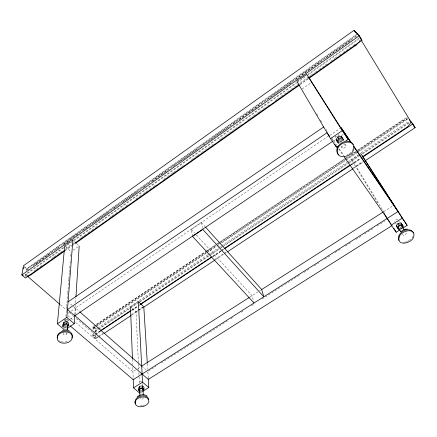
<?xml version="1.0" encoding="UTF-8"?>
<svg xmlns="http://www.w3.org/2000/svg" width="437" height="437" viewBox="0 0 437 437"><rect width="100%" height="100%" fill="white"/><g stroke="black" fill="none" stroke-linecap="round" stroke-linejoin="round"><path stroke-width="0.33" stroke-dasharray="2.19 1.64" d="M98.134 337.32L95.856 338.822L95.932 335.627M96.014 332.431L96.091 329.241L93.043 326.576L205.499 251.565M97.893 336.78L95.616 338.287L95.698 335.092M95.758 332.535L95.84 329.34L93.398 327.209L96.233 325.319M95.616 338.287L93.136 336.146L93.212 333.502M95.632 326.958L93.36 328.471L93.398 327.209M95.856 338.822L92.753 336.146L92.862 332.519M93.36 328.471L92.994 328.149L93.043 326.576M74.793 314.94L75.399 305.474M75.568 302.77L75.874 298.039M75.175 314.553L75.579 308.14L79.168 311.281M143.402 397.681C143.363 399.194 140.605 399.86 140.069 398.358M63.605 333.158C61.988 336.119 68.27 335.534 66.992 332.491M67.839 321.261L67.986 319.278M64.911 328.728L65.184 325.352M65.506 321.293L65.665 319.267M65.883 316.568L66.637 307.107M66.692 306.43L67.713 293.598M67.768 292.921L68.844 279.407M68.899 278.735L69.385 272.65M69.439 271.978L69.92 265.898M70.139 263.194L70.461 259.141M70.674 256.437L70.996 252.384M65.796 322.124L66.053 318.89M64.283 321.277L64.501 318.633M25.717 276.299L26.007 274.556L63.857 247.763M356.827 34.643L26.941 268.842L26.695 270.356L26.275 269.984L26.471 268.777L356.674 34.299M25.264 276.091L25.581 274.185L64.004 246.981M402.728 233.773C402.056 237.16 408.404 233.981 405.52 232.347M352.091 150.803L352.817 149.372M413.041 236.193L412.075 237.815L409.414 240.279M339.511 141.348L340.805 141.091L341.516 139.993M400.27 228.89L401.456 228.655L402.499 227.235M338.227 136.136L338.877 134.831L338.67 134.033L339.713 135.732M341.816 141.009L340.013 142.134M67.691 319.289L66.053 319.96L64.867 319.578M349.294 153.66L350.654 152.551M340.587 139.982L339.145 140.698M26.275 269.984L357.346 35.042M33.212 265.609L34.884 264.423M35.441 264.03L54.925 250.204M55.483 249.811L58.82 247.44M63.278 244.283L84.986 228.879M85.543 228.485L88.886 226.115M89.443 225.721L91.109 224.536M91.666 224.137L115.051 207.553M115.608 207.154L117.28 205.974M117.832 205.576L121.175 203.205M121.732 202.812L147.34 184.643M147.897 184.25L151.235 181.879M151.792 181.486L171.277 167.661M171.834 167.267L177.4 163.318M177.957 162.925L207.466 141.992M208.023 141.593L350.54 40.488A8.625 3.491 -34.2 0 1 352.43 39.292M27.252 269.957L28.918 268.777M36.151 263.648L46.721 256.148M47.278 255.754L48.944 254.569M57.291 248.653L58.957 247.468M63.409 244.31L78.982 233.26M83.434 230.102L85.1 228.922M85.657 228.524L88.995 226.158M93.447 223.001L109.021 211.956M113.473 208.799L115.139 207.613M122.928 202.091L136.836 192.225M143.511 187.489L145.177 186.304M152.409 181.175L167.426 170.523M173.549 166.18L175.215 164.995M179.667 161.837L197.464 149.214M203.582 144.871L205.253 143.691M209.705 140.534L229.174 126.719M233.62 123.562L235.292 122.382M239.186 119.618L259.212 105.415M268.668 98.707L289.25 84.106M289.802 83.713L291.474 82.527M295.925 79.37L321.512 61.218M325.958 58.061L351.55 39.909M354.888 37.544L357.668 35.572M66.227 245.403L67.342 244.616M70.685 242.251L72.913 240.672M73.465 240.279L296.204 82.56M307.894 74.279L359.678 37.615M401.308 227.715L399.964 228.349M64.414 247.369L71.652 242.245M73.88 240.667L296.548 83.063M297.105 82.669L306.566 75.972M307.124 75.579L359.449 38.538M26.171 276.577L29.508 274.212M33.966 271.066L35.637 269.88M36.195 269.487L39.538 267.127M40.095 266.734L42.323 265.155M51.79 258.464L53.461 257.284M54.019 256.89L57.356 254.525M57.913 254.132L59.585 252.952M60.142 252.559L62.371 250.985M65.714 248.62L72.395 243.895M72.952 243.502L74.066 242.715M79.638 238.777L81.309 237.597M81.866 237.204L83.533 236.024M84.09 235.63L87.433 233.265M87.99 232.872L91.333 230.512M91.89 230.119L95.233 227.753M95.79 227.36L97.456 226.18M109.709 217.517L111.38 216.337M111.938 215.944L115.281 213.584M115.838 213.19L119.181 210.825M119.738 210.432L121.41 209.252M121.967 208.859L125.304 206.493M125.861 206.1L128.09 204.527M135.891 199.015L139.228 196.65M139.785 196.257L143.128 193.897M143.686 193.504L145.357 192.324M145.914 191.925L149.257 189.565M149.809 189.172L153.152 186.807M153.709 186.413L155.938 184.84M163.733 179.328L167.076 176.969M167.633 176.575L170.976 174.21M171.533 173.817L173.205 172.637M173.762 172.244L177.1 169.878M177.657 169.485L181 167.125M181.557 166.732L183.229 165.547M191.581 159.642L194.924 157.282M195.481 156.888L197.153 155.709M197.71 155.31L201.053 152.95M201.61 152.557L204.948 150.191M205.505 149.798L211.076 145.865M211.634 145.472L213.862 143.893M219.429 139.96L221.1 138.775M221.657 138.382L225 136.022M225.558 135.628L228.901 133.263M229.458 132.87L235.024 128.931M235.581 128.538L238.924 126.178M239.481 125.785L241.71 124.212M247.276 120.273L248.948 119.093M249.505 118.695L252.848 116.335M253.405 115.942L256.743 113.582M257.3 113.183L258.972 112.003M259.529 111.61L262.872 109.25M263.429 108.857L266.772 106.491M267.329 106.098L270.11 104.132M275.124 100.586L276.796 99.407M277.353 99.013L280.696 96.648M281.253 96.255L286.819 92.316M287.377 91.923L290.72 89.563M291.277 89.17L296.843 85.231M297.4 84.838L308.544 76.967M309.101 76.568L310.767 75.388M311.324 74.995L314.667 72.635M315.224 72.242L318.568 69.876M319.125 69.483L324.691 65.545M325.248 65.151L327.477 63.578M330.82 61.218L334.72 58.46M335.277 58.066L338.615 55.701M339.172 55.308L342.515 52.948M343.072 52.555L348.644 48.616M349.201 48.223L352.539 45.863M353.096 45.47L355.882 43.498M359.225 41.138L360.896 39.953M64.993 250.095L72.788 244.583M73.345 244.19L75.017 243.01M300.11 83.986L307.91 78.474M64.796 250.925L71.488 246.195M72.045 245.802L74.831 243.83M300.088 84.647L308.451 78.736M73.225 250.177L78.108 246.741M302.186 88.973L310.871 82.855M328.367 136.104L75.23 308.123L69.095 302.748M68.025 313.269L69.106 312.537M71.264 311.068L75.579 308.14M192.515 236.412L191.308 229.501L201.457 222.608L205.106 226.666M329.853 135.372L340.013 128.467M67.981 320.643L69.625 319.534M70.171 319.163L74 316.574M333.289 141.189L335.474 139.709M341.488 135.645L343.673 134.164M206.067 251.188L215.151 245.124M215.72 244.747L217.992 243.234M218.56 242.852L344.077 159.128M344.646 158.751L347.486 156.856M352.599 153.447L356.008 151.175M356.576 150.798L407.126 117.078M206.854 250.969L97.981 323.571A6.954 3.277 -48.1 0 0 96.626 324.62M207.417 250.587L216.49 244.54M217.058 244.163L345.771 158.32M346.339 157.943L350.31 155.299M350.878 154.917L357.111 150.76M357.679 150.383L400.773 121.644A7.986 4.064 -31.7 0 1 406.213 119.443A8.112 4.124 -31.7 0 1 407.808 119.394M96.801 324.942L206.827 251.597M207.389 251.215L217.031 244.791M217.599 244.409L219.866 242.901M220.434 242.519L355.98 152.158M358.247 150.65L407.584 117.755M92.994 328.149L95.266 326.636M95.834 326.259L206.532 252.488M207.1 252.111L216.184 246.058M219.587 243.791L345.044 160.188M345.612 159.805L407.492 118.574M96.2 326.581L206.297 253.236M206.865 252.859L216.512 246.43M217.08 246.053L219.352 244.54M221.625 243.032L345.907 160.237M346.475 159.86L356.69 153.054M357.258 152.677L407.77 119.028M95.84 329.34L97.544 328.209M97.795 328.105L208.323 254.525M208.482 254.487L218.129 248.069M218.549 247.724L221.39 245.834M221.537 245.807L346.983 162.373M347.502 161.952L358.335 154.824M361.137 152.884L409.42 120.847M131.04 306.408L138.31 301.574M377.77 202.959L351.517 159.805L358.624 155.08M94.567 331.388L130.384 307.582M138.911 301.912L130.953 307.206L135.994 311.914L138.431 363.382M139.479 301.535L209.978 254.684M210.547 254.307L220.21 247.883M220.778 247.506L223.056 245.993M223.624 245.616L348.693 162.488M349.267 162.111L358.93 155.687M362.339 153.42L410.665 121.3M94.938 331.71L98.347 329.443M98.915 329.066L129.609 308.675M130.177 308.298L137.562 303.387M139.84 301.88L209.176 255.809M209.744 255.432L219.407 249.014M219.975 248.637L222.247 247.124M222.815 246.747L347.857 163.673M348.426 163.296L359.225 156.118M362.634 153.857L409.808 122.513M100.068 330.973L97.79 332.481A6.959 3.277 -48.1 0 1 96.424 333.24M131.903 309.838L137.589 306.064M212.628 256.246L221.728 250.21M222.296 249.827L223.433 249.074M350.78 164.536L359.875 158.5M92.753 336.146L95.026 334.638M95.594 334.261L100.712 330.869M131.411 310.51L137.666 306.364M212.71 256.595L220.669 251.319M221.237 250.942L224.083 249.057M350.862 164.978L360.525 158.571M93.136 336.146L94.845 335.015M95.413 334.638L100.532 331.241M131.827 310.488L137.518 306.719M138.087 306.337L139.796 305.206M212.628 256.918L221.16 251.253M221.728 250.876L224.006 249.369M351.463 164.858L360.569 158.822M98.462 336.403L103.012 333.393M131.455 314.574L137.715 310.434M138.283 310.062L142.833 307.047M214.518 259.633L223.618 253.607M224.186 253.231L226.464 251.728M352.757 168.179L362.431 161.783M135.994 311.914L138.223 310.439M138.78 310.073L143.238 307.124M384.249 212.606L356.062 166.366L362.59 162.051M98.702 336.943L103.252 333.934M131.712 315.115L137.972 310.975M138.54 310.598L143.096 307.588M215.375 259.791L223.913 254.148M224.481 253.771L226.759 252.264M353.68 168.343L362.786 162.318M135.661 369.959L132.919 371.707L74.143 321.037M137.857 368.56L141.151 366.457M249.822 297.116L260.578 290.255M383.812 211.623L392.776 205.903M148.389 371.106L155.883 366.353M161.067 363.06L227.349 321.015M230.807 318.824L233.112 317.36M241.186 312.242L244.065 310.412M251.559 305.66L254.438 303.83M261.932 299.077L300.547 274.583M304.005 272.388L308.615 269.465M314.383 265.805L318.994 262.883M324.757 259.228L330.519 255.569M335.13 252.646L341.472 248.626M345.503 246.064L351.845 242.043M355.876 239.481L362.218 235.461M364.524 233.997L373.171 228.513M377.202 225.956L384.697 221.204M139.84 393.18L142.085 391.771M400.827 229.37L401.98 228.649M346.77 155.14L348.322 154.31M407.552 241.328L408.988 240.601M66.719 326.679L64.922 326.974M142.162 390.509L140.916 390.836M67.211 341.592L63.939 342.182L60.847 341.647M405.574 242.022L407.071 241.574M143.068 405.312L144.254 404.962M140.676 391.432L141.757 391.213M66.479 325.565L64.72 325.915L64.567 327.837L66.921 327.362M339.085 143.041L340.385 142.784M142.473 405.487L138.922 405.574M403.132 242.36L405.077 242.174M336.823 136.901L335.479 136.677M141.648 381.266C140.654 381.059 138.999 381.807 139.419 383.009M397.839 219.756C396.545 219.074 394.578 220.248 394.698 221.745M58.837 340.587L60.268 341.466M66.173 332.644L66.888 333.813M67.954 315.7L73.629 320.589M25.581 274.185L26.007 274.556M60.35 304.736L66.522 310.084M69.095 312.313L72.695 315.432M76.295 318.551L92.24 332.371M24.434 266.652L26.941 268.842M24.128 266.728L26.471 268.777M141.697 366.108L146.794 370.576M65.687 246.714L71.051 251.707M76.765 243.682L78.223 245.059M341.029 146.073C341.865 151.033 348.682 146.466 344.602 143.669M345.651 145.368C344.258 143.778 341.073 145.882 342.062 147.782M191.308 229.501L194.531 233.014M196.371 235.019L252.073 295.685L253.695 301.776M331.415 137.606L336.872 145.434M339.21 148.793L343.886 155.501M338.757 149.028L343.444 155.747M351.517 159.805L356.062 166.366M398.784 221.111L399.484 222.22M400.445 227.043L401.456 228.655M395.523 223.165L396.212 224.279M340.805 141.091L341.39 142.052M335.19 136.388L335.878 137.524M332.257 139.441L332.945 140.61M316.721 113.658L318.109 116.007M320.534 120.12L321.916 122.475M326.073 129.527L327.455 131.876M201.457 222.608L202.566 228.201M147.335 363.786L147.673 369.216M147.843 371.936L148.225 378.087M142.653 383.429L142.724 384.789M138.463 364.059L138.72 369.478M138.879 372.865L139.037 376.252M139.07 376.929L139.425 384.374M132.455 359.236L132.657 364.682M132.761 367.408L133.17 378.311M26.919 275.758A7.566 2.808 -46.6 0 1 26.903 272.874M94.081 333.639A7.063 3.327 -48.1 0 1 93.272 333.262M92.999 329.749A7.063 3.327 -48.1 0 1 94.261 327.324A6.954 3.277 -48.1 0 1 94.971 326.363M360.17 40.138A8.762 3.545 -34.2 0 1 359.798 41.029"/><path stroke-width="0.66" d="M67.025 328.586L74.23 323.73L74.749 315.618M75.956 296.685L79.195 245.976M67.604 325.969L67.506 327.247L68.625 325.101L68.762 323.189L66.937 321.627L63.999 322.216L62.89 324.363L62.731 326.281L64.108 327.45M67.189 329.848L67.538 325.226M63.818 329.247L57.394 323.817L66.861 317.399L72.886 240.017L71.794 240.787M68.625 325.101L66.79 323.538L66.937 321.627M62.731 326.281L63.84 324.128L63.999 322.216M57.394 323.817L64.714 245.807L65.801 245.031M64.436 250.488L25.433 278.047L21.85 274.955L23.429 265.772L354.128 30.224L359.219 35.796L361.951 40.291L308.467 78.081M23.21 268.957L23.434 267.641M342.062 140.561C342.908 136.59 335.856 139.987 339.057 142.058M401.887 226.983C402.745 223.924 396.96 226 398.779 228.125M71.952 337.948C75.142 328.187 56.193 329.017 57.263 338.074M142.741 389.995C143.8 387.302 137.939 388.832 140.162 390.667M142.839 390.989L143.992 389.116L143.888 387.149L142.331 385.822L139.627 386.368L138.48 388.247L138.567 390.219L140.13 391.541M138.567 390.219L139.72 388.34L139.627 386.368M336.108 139.616L338.435 143.167L336.108 139.616L337.883 136.857L341.128 136.218L343.471 139.774L342.755 140.878M336.965 141.047L338.751 138.283L342.007 137.644L343.471 139.774M399.675 229.01L398.489 229.245L396.266 225.863L397.998 223.498L400.958 222.908L403.198 226.29L402.499 227.235M397.26 227.475L399.003 225.104L401.974 224.509L403.198 226.29M359.536 41.499L355.188 45.858M67.063 326.412C68.97 323.872 63.097 323.653 63.982 326.319M137 397.031L138.201 396.097M400.751 231.708L403.914 229.753M21.85 274.955L359.219 35.796M66.894 244.261L70.16 241.945M299.077 79.791L296.892 81.337L330.503 138.633L336.457 147.154L338.123 146.034M300.17 79.015L306.719 74.377L342.253 130.668L348.131 139.294L345.907 140.79M75.574 242.617L298.995 84.773M64.239 251.319L31.338 274.562A7.451 2.769 -46.6 0 1 27.646 276.042M75.388 243.436L299.525 85.04M309.008 78.343L356.958 44.459M68.074 301.852L323.67 126.981M330.503 138.633L342.253 130.668M332.923 141.156L74.738 315.82L67.478 309.516L327.034 132.722L329.613 136.41M359.17 154.714L360.263 153.988M100.636 330.596L130.767 310.592M139.862 304.556L211.492 257M224.569 248.32L350.212 164.913M362.715 156.61L407.628 126.796L409.955 123.955A8.112 4.124 -31.7 0 0 409.114 119.711M101.28 330.492L130.843 310.887M140.506 304.48L211.574 257.349M224.651 248.68L350.294 165.355M362.797 157.063L412.828 123.884L415.15 127.697L365.064 160.816M103.82 333.557L131.144 315.492M143.664 307.211L214.807 260.168M227.327 251.887L353.112 168.715M249.248 297.482L141.697 366.108L79.676 311.734M261.326 289.775L383.254 211.978M139.84 393.18L133.531 387.848L142.538 382.156L138.31 301.574M384.156 213.458L391.246 225.121L402.237 218.183L407.153 225.399L402.553 228.289M392.136 225.541L148.307 379.409L75.093 315.836M142.642 391.421L148.809 387.548L148.263 378.721M391.246 225.121L396.228 232.255L400.254 229.731M138.371 395.977C140.987 394.398 144.663 394.065 147.143 396.075M62.3 330.519L64.026 330.001M405.531 229.267L407.453 229.048M403.832 229.78L405.711 229.212M139.72 388.34L142.435 387.788L143.992 389.116M63.84 324.128L66.79 323.538M64.097 329.984L67.44 329.962M67.549 329.979L69.101 330.476M69.942 325.663L133.219 379.677L398.009 211.595L353.577 146.362M142.538 382.156L148.809 387.548M66.861 317.399L74.23 323.73M22.189 274.889L23.145 275.714M27.433 276.206L59.836 304.289M138.764 302.005L143.336 306.326M74.825 241.852L76.284 243.223M338.828 154.873C330.847 147.269 348.245 135.12 353.112 144.62M254.017 302.994L192.515 236.412L202.812 229.441L263.801 296.789L261.714 289.529L205.565 227.174M354.511 30.759L359.263 35.971L361.454 39.559L360.126 38.101M361.175 39.434L361.951 40.291M412.828 123.884L410.665 121.3L414.773 127.162M413.511 125.741L415.15 127.697M344.225 156.867L389.476 221.728M390.236 222.815L390.995 223.908M396.266 225.863L398.489 229.245M351.463 142.861L341.144 127.702L350.895 142.424M353.757 146.231L393.895 205.188M362.311 155.834L407.153 225.399M308.593 77.13L348.131 139.294M360.809 153.627L402.237 218.183M400.958 222.908L401.974 224.509M401.581 225.547L404.023 229.425M397.998 223.498L399.003 225.104M398.282 227.617L401.04 232.069M341.128 136.218L342.007 137.644M361.333 40.45L410.032 120.383M354.128 30.224L355.745 32.78M393.764 228.212L396.228 232.255M337.883 136.857L338.751 138.283M334.726 144.215L336.457 147.154M398.866 240.459C395.37 233.003 409.906 225.197 413.473 233.025M135.301 403.395C133.061 396.435 146.685 392.601 148.848 399.391M143.795 306.758L147.296 363.109M142.937 388.859L143.26 394.966M142.331 385.822L142.435 387.788M139.649 389.525L139.938 395.643M130.477 306.779L132.427 358.553M133.198 378.988L133.531 387.848M135.011 402.045C135.028 409.3 147.242 407.475 148.826 401.729C148.908 394.414 136.53 396.233 135.011 402.045M337.572 149.126C334.797 160.417 351.643 157.62 353.56 149.689C356.494 138.3 339.423 141.075 337.572 149.126M399.221 236.865C396.446 246.856 411.758 243.42 413.604 237.078C416.516 227.011 401.024 230.43 399.221 236.865M57.624 336.19C54.854 344.525 69.09 345.361 71.881 339.003C74.771 330.629 60.377 329.749 57.624 336.19"/></g></svg>
